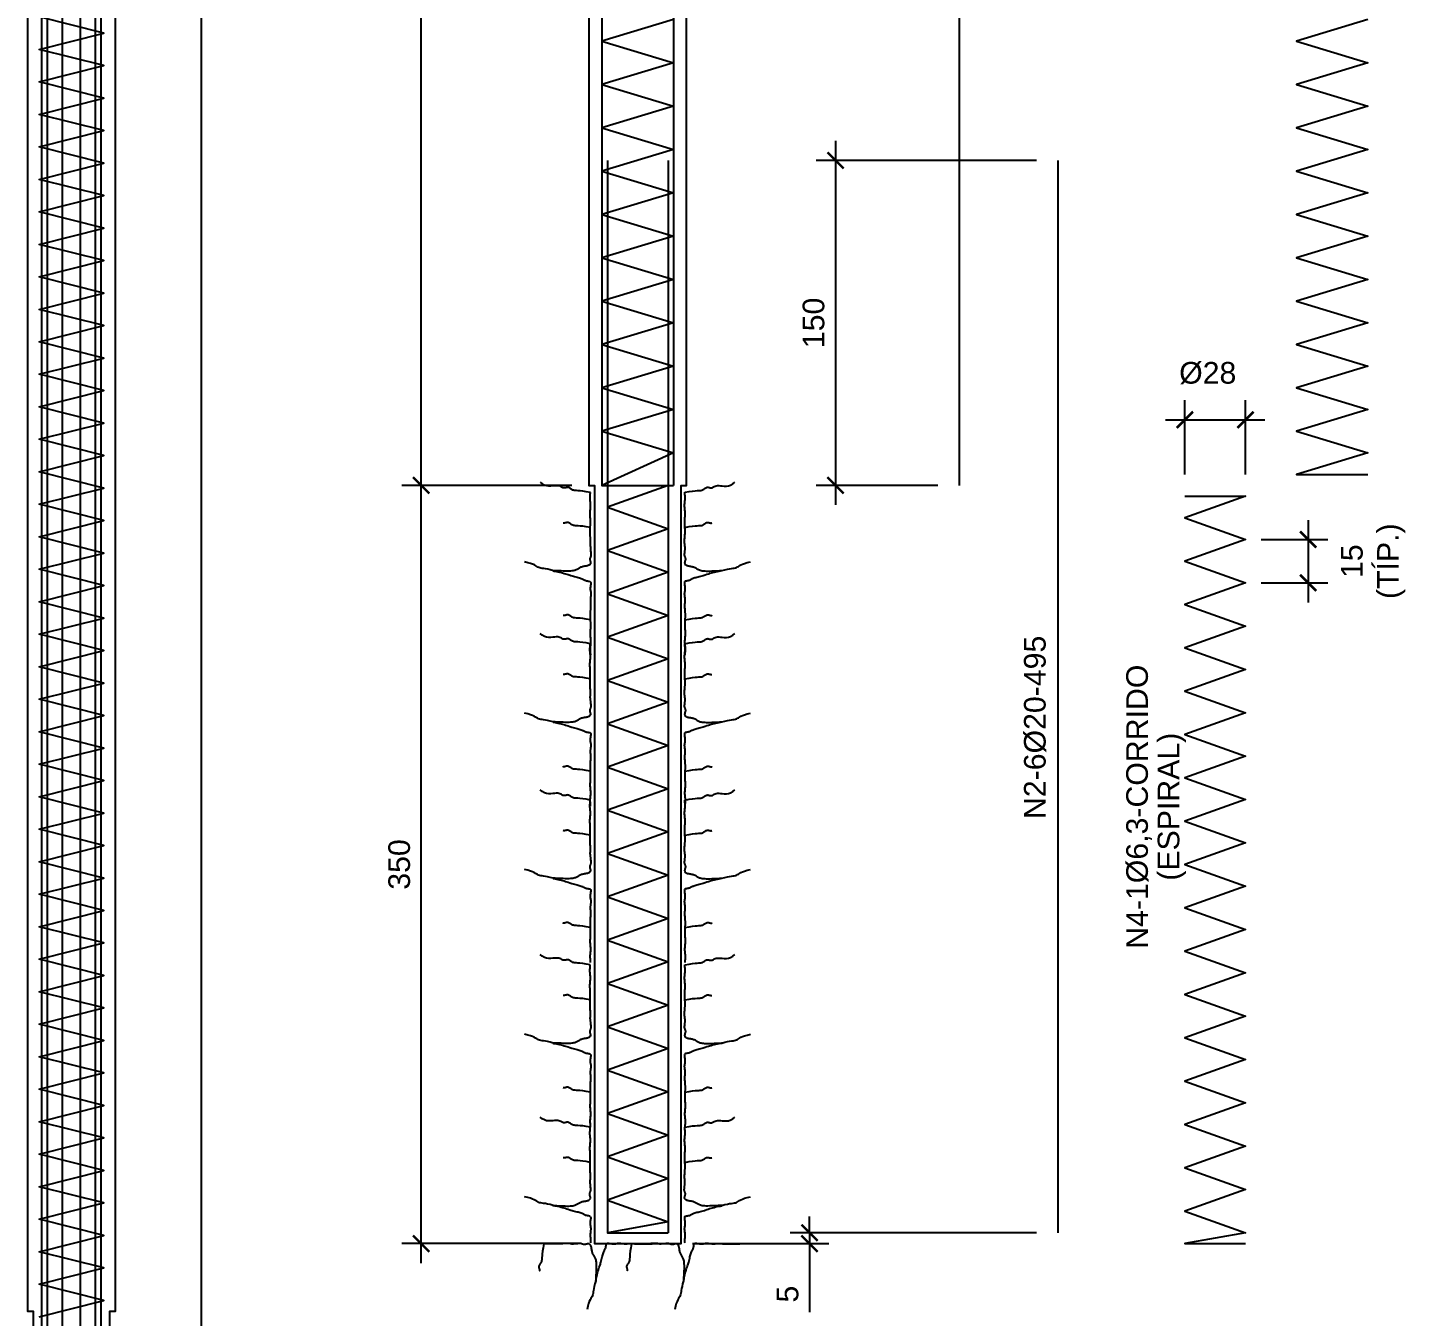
# Model space of a CAD drawing. Header units: millimetres. Extents: x -393 to 8753, y -325 to 18176.
# Drawn here: x 1797 to 8161, y 2976 to 8926 of the extents above; entities that cross this region are included whole.
import ezdxf
from ezdxf.enums import TextEntityAlignment as Align

# ---------------------------------------------------------------- set-up
doc = ezdxf.new("R2010")
doc.units = ezdxf.units.MM
for name, color, linetype in [('ARMADURA', 4, 'Continuous'), ('CIVIL-02', 2, 'Continuous'), ('CIVIL-253', 253, 'Continuous'), ('CIVIL-DIM', 1, 'Continuous'), ('CIVIL-FERRO-VISTA', 5, 'Continuous'), ('CIVIL-TX2', 2, 'Continuous'), ('FERRO_05', 5, 'Continuous'), ('PERFIL', 3, 'Continuous')]:
    doc.layers.add(name, color=color, linetype=linetype)
doc.styles.add('ARIAL NORMAL 50', font='arial.ttf', dxfattribs={"height": 100})
doc.dimstyles.new('TICK-1_50', dxfattribs={"dimscale": 50, "dimtxt": 100, "dimasz": 1.5, "dimexe": 1.8, "dimexo": 2, "dimgap": 1, "dimtad": 1, "dimdec": 1, "dimlfac": 0.1, "dimtxsty": 'ARIAL NORMAL 50', "dimblk": 'ARCHTICK', "dimcen": -2, "dimdle": 1.8, "dimclrd": 1, "dimclre": 1, "dimclrt": 2, "dimadec": 1, "dimazin": 2, "dimtfac": 1, "dimtdec": 1, "dimtix": 1, "dimtmove": 2, "dimatfit": 3, "dimlwd": -1})

# ---------------------------------------------------------------- blocks, each defined once
blk = doc.blocks.new('_ArchTick')
at = {"color": 0, "linetype": 'ByBlock', "const_width": 0.15}
blk.add_lwpolyline([(-0.5, -0.5), (0.5, 0.5)], dxfattribs=at)
blk = doc.blocks.new('*D34')
at = {"layer": 'CIVIL-DIM', "color": 1, "transparency": 16777216}
for p, q in [((5408.3, 3362.4), (5408.3, 3437.4)), ((5408.3, 3362.4), (5408.3, 3312.4)), ((5408.3, 3312.4), (5408.3, 2996.1))]:
    blk.add_line(p, q, dxfattribs=at)
at = {"layer": 'CIVIL-DIM', "color": 1, "lineweight": -2, "transparency": 16777216}
for p, q in [((4867.4, 3312.4), (5498.3, 3312.4)), ((6457.4, 3362.4), (5318.3, 3362.4))]:
    blk.add_line(p, q, dxfattribs=at)
at = {"layer": 'Defpoints', "color": 0, "transparency": 16777216}
for p in [(4767.4, 3312.4), (5408.3, 3362.4), (6557.4, 3362.4)]:
    blk.add_point(p, dxfattribs=at)
at = {"layer": 'CIVIL-DIM', "color": 1, "transparency": 16777216, "xscale": 75, "yscale": 75, "zscale": 75}
for p, rotation in [((5408.3, 3362.4), 270), ((5408.3, 3312.4), 90)]:
    blk.add_blockref('_ArchTick', p, dxfattribs=dict(at, rotation=rotation))
at = {"layer": 'CIVIL-DIM', "color": 2, "transparency": 16777216, "insert": (5307.4, 3079.2), "char_height": 100, "attachment_point": 5, "rotation": 90, "style": 'ARIAL NORMAL 50'}
blk.add_mtext('5', dxfattribs=at)
blk = doc.blocks.new('Rocha_2')
at = {"layer": 'CIVIL-253'}
for points in [[(0, 0), (-0.007, -0.039), (-0.012, -0.07), (-0.015, -0.095), (-0.016, -0.114), (-0.017, -0.128), (-0.018, -0.14), (-0.018, -0.149), (-0.02, -0.156), (-0.022, -0.163), (-0.025, -0.17), (-0.029, -0.176), (-0.033, -0.182), (-0.037, -0.188), (-0.041, -0.194), (-0.044, -0.2), (-0.046, -0.206), (-0.046, -0.211), (-0.046, -0.217), (-0.045, -0.222), (-0.043, -0.227), (-0.042, -0.233), (-0.041, -0.238), (-0.04, -0.243), (-0.041, -0.249), (-0.042, -0.25)], [(0.257, 0), (0.251, 0), (0.245, 0), (0.24, 0.001), (0.234, 0.001), (0.227, 0.002), (0.221, 0.002), (0.214, 0.002), (0.206, 0.002), (0.198, 0.002), (0.19, 0.002), (0.181, 0.001), (0.172, 0), (0.161, -0.001), (0.15, -0.001), (0.139, -0.002), (0.126, -0.002), (0.113, -0.002), (0.1, -0.002), (0.086, -0.001), (0.072, -0.001), (0.058, 0), (0.044, 0), (0.032, 0), (0.02, 0), (0.009, 0), (0, 0)], [(0.257, 0), (0.273, 0), (0.288, 0.001), (0.3, 0.002), (0.31, 0.003), (0.318, 0.004), (0.325, 0.005), (0.332, 0.005), (0.337, 0.005), (0.342, 0.004), (0.347, 0.003), (0.351, 0.001), (0.355, 0), (0.359, -0.002), (0.363, -0.003), (0.368, -0.005), (0.372, -0.005), (0.377, -0.005), (0.382, -0.004), (0.387, -0.003), (0.392, -0.001), (0.397, 0), (0.402, 0.001), (0.406, 0.002), (0.411, 0.002), (0.415, 0.001), (0.417, 0)], [(0.417, 0), (0.425, -0.006), (0.428, -0.01), (0.43, -0.014), (0.432, -0.019), (0.434, -0.025), (0.436, -0.031), (0.437, -0.038), (0.438, -0.045), (0.439, -0.052), (0.44, -0.059), (0.442, -0.067), (0.443, -0.074), (0.446, -0.081), (0.448, -0.087), (0.451, -0.094), (0.454, -0.1), (0.458, -0.105), (0.461, -0.111), (0.465, -0.117), (0.468, -0.123), (0.471, -0.13), (0.474, -0.136), (0.477, -0.143), (0.479, -0.151), (0.481, -0.16), (0.482, -0.171), (0.483, -0.183), (0.483, -0.184)], [(0.581, 0), (0.584, 0.002), (0.588, 0.004), (0.593, 0.004), (0.6, 0.004), (0.607, 0.003), (0.614, 0.002), (0.622, 0.001), (0.63, 0), (0.638, -0.001), (0.646, -0.001), (0.654, -0.001), (0.661, 0), (0.668, 0.001), (0.675, 0.003), (0.682, 0.004), (0.688, 0.004), (0.693, 0.005), (0.698, 0.005), (0.703, 0.004), (0.708, 0.004), (0.714, 0.003), (0.721, 0.002), (0.73, 0.001), (0.742, 0), (0.757, 0)], [(0.757, 0), (0.762, 0), (0.768, 0), (0.774, 0.001), (0.78, 0.001), (0.786, 0.002), (0.793, 0.002), (0.8, 0.002), (0.807, 0.002), (0.815, 0.002), (0.823, 0.002), (0.832, 0.001), (0.842, 0), (0.852, -0.001), (0.863, -0.001), (0.875, -0.002), (0.887, -0.002), (0.9, -0.002), (0.914, -0.002), (0.928, -0.001), (0.942, -0.001), (0.956, 0), (0.969, 0), (0.982, 0), (0.994, 0), (1, 0)], [(0.522, -0.188), (0.524, -0.18), (0.528, -0.169), (0.531, -0.157), (0.534, -0.145), (0.537, -0.133), (0.539, -0.122), (0.542, -0.112), (0.545, -0.101), (0.547, -0.092), (0.55, -0.084), (0.553, -0.076), (0.556, -0.069), (0.559, -0.064), (0.562, -0.058), (0.565, -0.053), (0.568, -0.048), (0.57, -0.043), (0.572, -0.037), (0.573, -0.032), (0.574, -0.026), (0.575, -0.02), (0.575, -0.014), (0.576, -0.009), (0.578, -0.004), (0.58, -0.001)], [(0.483, -0.184), (0.484, -0.197), (0.484, -0.213), (0.484, -0.231), (0.483, -0.25), (0.482, -0.27), (0.481, -0.29), (0.48, -0.308), (0.48, -0.323), (0.479, -0.335), (0.479, -0.342), (0.48, -0.344), (0.481, -0.342), (0.482, -0.335), (0.484, -0.325), (0.487, -0.313), (0.49, -0.299), (0.493, -0.284), (0.496, -0.27), (0.5, -0.256), (0.504, -0.242), (0.508, -0.229), (0.512, -0.217), (0.516, -0.204), (0.522, -0.188)], [(0.479, -0.342), (0.471, -0.37), (0.466, -0.394), (0.462, -0.414), (0.459, -0.431), (0.457, -0.445), (0.456, -0.457), (0.453, -0.468), (0.45, -0.477), (0.446, -0.486), (0.44, -0.495), (0.434, -0.505), (0.427, -0.517), (0.42, -0.533), (0.412, -0.552), (0.405, -0.577), (0.399, -0.607)]]:
    blk.add_lwpolyline(points, dxfattribs=at)
blk = doc.blocks.new('ROCHA_3')
at = {"layer": 'CIVIL-253'}
for points in [[(0.5, 0), (0.494, 0), (0.489, 0), (0.483, 0.001), (0.477, 0.001), (0.471, 0.002), (0.464, 0.002), (0.457, 0.002), (0.45, 0.002), (0.442, 0.002), (0.433, 0.002), (0.424, 0.001), (0.415, 0), (0.405, -0.001), (0.394, -0.001), (0.382, -0.002), (0.37, -0.002), (0.357, -0.002), (0.343, -0.002), (0.329, -0.001), (0.315, -0.001), (0.301, 0), (0.288, 0), (0.275, 0), (0.263, 0), (0.252, 0), (0.242, 0), (0.233, -0.001), (0.225, -0.002), (0.217, -0.002), (0.209, -0.003), (0.201, -0.003), (0.193, -0.003), (0.184, -0.003), (0.175, -0.002), (0.166, -0.001), (0.157, 0), (0.148, 0), (0.139, 0.001), (0.13, 0.002), (0.121, 0.002), (0.112, 0.002), (0.104, 0.001), (0.096, 0), (0.088, 0), (0.08, -0.001), (0.073, -0.002), (0.066, -0.003), (0.058, -0.003), (0.051, -0.003), (0.044, -0.003), (0.036, -0.002), (0.029, -0.002), (0.022, -0.001), (0.014, -0.001), (0.007, 0), (0, 0)], [(0.5, 0), (0.517, 0), (0.531, 0.001), (0.543, 0.002), (0.553, 0.003), (0.562, 0.004), (0.569, 0.005), (0.575, 0.005), (0.58, 0.005), (0.585, 0.004), (0.59, 0.003), (0.594, 0.001), (0.598, 0), (0.603, -0.002), (0.607, -0.003), (0.611, -0.005), (0.615, -0.005), (0.62, -0.005), (0.625, -0.004), (0.63, -0.003), (0.635, -0.001), (0.64, 0), (0.645, 0.001), (0.65, 0.002), (0.654, 0.002), (0.658, 0.001), (0.66, 0)], [(0.66, 0), (0.668, -0.006), (0.671, -0.01), (0.673, -0.014), (0.676, -0.019), (0.677, -0.025), (0.679, -0.031), (0.68, -0.038), (0.681, -0.045), (0.682, -0.052), (0.684, -0.059), (0.685, -0.067), (0.687, -0.074), (0.689, -0.081), (0.691, -0.087), (0.694, -0.094), (0.698, -0.1), (0.701, -0.105), (0.705, -0.111), (0.708, -0.117), (0.711, -0.123), (0.715, -0.13), (0.717, -0.136), (0.72, -0.143), (0.722, -0.151), (0.724, -0.16), (0.725, -0.171), (0.726, -0.183), (0.726, -0.184)], [(0.824, 0), (0.827, 0.002), (0.831, 0.004), (0.837, 0.004), (0.843, 0.004), (0.85, 0.003), (0.857, 0.002), (0.865, 0.001), (0.873, 0), (0.881, -0.001), (0.889, -0.001), (0.897, -0.001), (0.904, 0), (0.912, 0.001), (0.919, 0.003), (0.925, 0.004), (0.931, 0.004), (0.936, 0.005), (0.941, 0.005), (0.946, 0.004), (0.951, 0.004), (0.957, 0.003), (0.964, 0.002), (0.974, 0.001), (0.985, 0), (1, 0)], [(1, 0), (1.006, 0), (1.011, 0), (1.017, 0.001), (1.023, 0.001), (1.029, 0.002), (1.036, 0.002), (1.043, 0.002), (1.05, 0.002), (1.058, 0.002), (1.067, 0.002), (1.076, 0.001), (1.085, 0), (1.095, -0.001), (1.106, -0.001), (1.118, -0.002), (1.13, -0.002), (1.143, -0.002), (1.157, -0.002), (1.171, -0.001), (1.185, -0.001), (1.199, 0), (1.212, 0), (1.225, 0), (1.237, 0), (1.248, 0), (1.258, 0), (1.267, -0.001), (1.275, -0.002), (1.283, -0.002), (1.291, -0.003), (1.299, -0.003), (1.307, -0.003), (1.316, -0.003), (1.325, -0.002), (1.334, -0.001), (1.343, 0), (1.352, 0), (1.361, 0.001), (1.37, 0.002), (1.379, 0.002), (1.388, 0.002), (1.396, 0.001), (1.404, 0), (1.412, 0), (1.42, -0.001), (1.427, -0.002), (1.434, -0.003), (1.442, -0.003), (1.449, -0.003), (1.456, -0.003), (1.464, -0.002), (1.471, -0.002), (1.478, -0.001), (1.486, -0.001), (1.493, 0), (1.5, 0)], [(0, 0), (-0.007, -0.039), (-0.012, -0.07), (-0.015, -0.095), (-0.016, -0.114), (-0.017, -0.128), (-0.018, -0.14), (-0.018, -0.149), (-0.02, -0.156), (-0.022, -0.163), (-0.026, -0.17), (-0.029, -0.176), (-0.034, -0.182), (-0.038, -0.188), (-0.041, -0.194), (-0.044, -0.2), (-0.046, -0.206), (-0.047, -0.211), (-0.046, -0.217), (-0.045, -0.222), (-0.043, -0.227), (-0.042, -0.233), (-0.041, -0.238), (-0.041, -0.243), (-0.041, -0.249), (-0.043, -0.254), (-0.046, -0.259), (-0.05, -0.265), (-0.054, -0.272), (-0.057, -0.28), (-0.06, -0.289), (-0.062, -0.301), (-0.062, -0.314), (-0.061, -0.329), (-0.06, -0.346), (-0.058, -0.364), (-0.058, -0.384), (-0.061, -0.403), (-0.067, -0.423), (-0.078, -0.443), (-0.095, -0.462)], [(0.324, 0), (0.317, -0.039), (0.313, -0.07), (0.31, -0.095), (0.308, -0.114), (0.307, -0.128), (0.307, -0.14), (0.306, -0.149), (0.305, -0.156), (0.302, -0.163), (0.299, -0.17), (0.295, -0.176), (0.291, -0.182), (0.287, -0.188), (0.283, -0.194), (0.28, -0.2), (0.279, -0.206), (0.278, -0.211), (0.278, -0.217), (0.28, -0.222), (0.281, -0.227), (0.282, -0.233), (0.284, -0.238), (0.284, -0.243), (0.283, -0.249), (0.283, -0.25)], [(0.765, -0.188), (0.767, -0.18), (0.771, -0.169), (0.774, -0.157), (0.777, -0.145), (0.78, -0.133), (0.783, -0.122), (0.785, -0.112), (0.788, -0.101), (0.791, -0.092), (0.794, -0.084), (0.797, -0.076), (0.8, -0.069), (0.803, -0.064), (0.806, -0.058), (0.809, -0.053), (0.811, -0.048), (0.813, -0.043), (0.815, -0.037), (0.816, -0.032), (0.817, -0.026), (0.818, -0.02), (0.819, -0.014), (0.82, -0.009), (0.821, -0.004), (0.824, -0.001)], [(1.177, 0), (1.17, -0.039), (1.165, -0.07), (1.162, -0.095), (1.161, -0.114), (1.16, -0.128), (1.159, -0.14), (1.159, -0.149), (1.157, -0.156), (1.155, -0.163), (1.151, -0.17), (1.147, -0.176), (1.143, -0.182), (1.139, -0.188), (1.136, -0.194), (1.133, -0.2), (1.131, -0.206), (1.13, -0.211), (1.131, -0.217), (1.132, -0.222), (1.133, -0.227), (1.135, -0.233), (1.136, -0.238), (1.136, -0.243), (1.136, -0.249), (1.135, -0.25)], [(0.726, -0.184), (0.727, -0.197), (0.727, -0.213), (0.727, -0.231), (0.726, -0.25), (0.725, -0.27), (0.725, -0.29), (0.724, -0.308), (0.723, -0.323), (0.723, -0.335), (0.723, -0.342), (0.723, -0.344), (0.724, -0.342), (0.726, -0.335), (0.728, -0.325), (0.73, -0.313), (0.733, -0.299), (0.736, -0.284), (0.739, -0.27), (0.743, -0.256), (0.747, -0.242), (0.751, -0.229), (0.755, -0.217), (0.759, -0.204), (0.765, -0.188)], [(0.723, -0.342), (0.715, -0.37), (0.709, -0.394), (0.705, -0.414), (0.703, -0.431), (0.701, -0.445), (0.699, -0.457), (0.697, -0.468), (0.694, -0.477), (0.689, -0.486), (0.684, -0.495), (0.677, -0.505), (0.67, -0.517), (0.663, -0.533), (0.656, -0.552), (0.649, -0.577), (0.642, -0.607)]]:
    blk.add_lwpolyline(points, dxfattribs=at)
blk = doc.blocks.new('*D35')
at = {"layer": 'CIVIL-DIM', "color": 1, "transparency": 16777216}
blk.add_line((3614.9, 6722.4), (3614.9, 15902.4), dxfattribs=at)
at = {"layer": 'CIVIL-DIM', "color": 1, "lineweight": -2, "transparency": 16777216}
for p, q in [((4014.9, 15812.4), (3524.9, 15812.4)), ((4309.9, 6812.4), (3524.9, 6812.4))]:
    blk.add_line(p, q, dxfattribs=at)
at = {"layer": 'Defpoints', "color": 0, "transparency": 16777216}
for p in [(3614.9, 15812.4), (4114.9, 15812.4), (4409.9, 6812.4)]:
    blk.add_point(p, dxfattribs=at)
at = {"layer": 'CIVIL-DIM', "color": 1, "transparency": 16777216, "xscale": 75, "yscale": 75, "zscale": 75}
for p, rotation in [((3614.9, 15812.4), 90), ((3614.9, 6812.4), 270)]:
    blk.add_blockref('_ArchTick', p, dxfattribs=dict(at, rotation=rotation))
at = {"layer": 'CIVIL-DIM', "color": 2, "transparency": 16777216, "char_height": 100, "attachment_point": 5, "rotation": 90, "style": 'ARIAL NORMAL 50'}
for s, insert in [('(VER NOTA 9)', (3730.5, 11312.4)), ('900', (3513.8, 11312.4))]:
    blk.add_mtext(s, dxfattribs=dict(at, insert=insert))
blk = doc.blocks.new('*D36')
at = {"layer": 'CIVIL-DIM', "color": 1, "transparency": 16777216}
blk.add_line((3614.9, 3222.4), (3614.9, 6902.4), dxfattribs=at)
at = {"layer": 'CIVIL-DIM', "color": 1, "lineweight": -2, "transparency": 16777216}
for p, q in [((4309.6, 6812.4), (3524.9, 6812.4)), ((4337.4, 3312.4), (3524.9, 3312.4))]:
    blk.add_line(p, q, dxfattribs=at)
at = {"layer": 'Defpoints', "color": 0, "transparency": 16777216}
for p in [(3614.9, 6812.4), (4409.6, 6812.4), (4437.4, 3312.4)]:
    blk.add_point(p, dxfattribs=at)
at = {"layer": 'CIVIL-DIM', "color": 1, "transparency": 16777216, "xscale": 75, "yscale": 75, "zscale": 75}
for p, rotation in [((3614.9, 6812.4), 90), ((3614.9, 3312.4), 270)]:
    blk.add_blockref('_ArchTick', p, dxfattribs=dict(at, rotation=rotation))
at = {"layer": 'CIVIL-DIM', "color": 2, "transparency": 16777216, "insert": (3513.8, 5062.4), "char_height": 100, "attachment_point": 5, "rotation": 90, "style": 'ARIAL NORMAL 50'}
blk.add_mtext('350', dxfattribs=at)
blk = doc.blocks.new('*D39')
at = {"layer": 'CIVIL-DIM', "color": 1, "transparency": 16777216}
blk.add_line((7711.5, 6652.4), (7711.5, 6272.4), dxfattribs=at)
at = {"layer": 'CIVIL-DIM', "color": 1, "lineweight": -2, "transparency": 16777216}
for p, q in [((7494.4, 6562.4), (7801.5, 6562.4)), ((7494.4, 6362.4), (7801.5, 6362.4))]:
    blk.add_line(p, q, dxfattribs=at)
at = {"layer": 'Defpoints', "color": 0, "transparency": 16777216}
for p in [(7394.4, 6562.4), (7394.4, 6362.4), (7711.5, 6362.4)]:
    blk.add_point(p, dxfattribs=at)
at = {"layer": 'CIVIL-DIM', "color": 1, "transparency": 16777216, "xscale": 75, "yscale": 75, "zscale": 75}
for p, rotation in [((7711.5, 6562.4), 90), ((7711.5, 6362.4), 270)]:
    blk.add_blockref('_ArchTick', p, dxfattribs=dict(at, rotation=rotation))
at = {"layer": 'CIVIL-DIM', "color": 2, "transparency": 16777216, "insert": (8011.5, 6462.4), "char_height": 100, "attachment_point": 5, "rotation": 90, "style": 'ARIAL NORMAL 50'}
blk.add_mtext('15\\P(TÍP.)', dxfattribs=at)
blk = doc.blocks.new('*D40')
at = {"layer": 'CIVIL-DIM', "color": 1, "lineweight": -2, "transparency": 16777216}
for p, q in [((7141.9, 6862.4), (7141.9, 7205.2)), ((7421.9, 6862.4), (7421.9, 7205.2))]:
    blk.add_line(p, q, dxfattribs=at)
at = {"layer": 'CIVIL-DIM', "color": 1, "transparency": 16777216}
blk.add_line((7051.9, 7115.2), (7511.9, 7115.2), dxfattribs=at)
at = {"layer": 'Defpoints', "color": 0, "transparency": 16777216}
for p in [(7421.9, 7115.2), (7141.9, 6762.4), (7421.9, 6762.4)]:
    blk.add_point(p, dxfattribs=at)
at = {"layer": 'CIVIL-DIM', "color": 1, "transparency": 16777216, "xscale": 75, "yscale": 75, "zscale": 75, "rotation": 180}
blk.add_blockref('_ArchTick', (7141.9, 7115.2), dxfattribs=at)
at = {"layer": 'CIVIL-DIM', "color": 1, "transparency": 16777216, "xscale": 75, "yscale": 75, "zscale": 75}
blk.add_blockref('_ArchTick', (7421.9, 7115.2), dxfattribs=at)
at = {"layer": 'CIVIL-DIM', "color": 2, "transparency": 16777216, "insert": (7228.1, 7330.2), "char_height": 100, "attachment_point": 5, "style": 'ARIAL NORMAL 50'}
blk.add_mtext(' %%C28', dxfattribs=at)
blk = doc.blocks.new('*D42')
at = {"layer": 'CIVIL-DIM', "color": 1, "transparency": 16777216}
blk.add_line((5528.5, 8402.4), (5528.5, 6722.4), dxfattribs=at)
at = {"layer": 'CIVIL-DIM', "color": 1, "lineweight": -2, "transparency": 16777216}
for p, q in [((6457.4, 8312.4), (5438.5, 8312.4)), ((6000.4, 6812.4), (5438.5, 6812.4))]:
    blk.add_line(p, q, dxfattribs=at)
at = {"layer": 'Defpoints', "color": 0, "transparency": 16777216}
for p in [(6557.4, 8312.4), (5528.5, 6812.4), (6100.4, 6812.4)]:
    blk.add_point(p, dxfattribs=at)
at = {"layer": 'CIVIL-DIM', "color": 1, "transparency": 16777216, "xscale": 75, "yscale": 75, "zscale": 75}
for p, rotation in [((5528.5, 8312.4), 90), ((5528.5, 6812.4), 270)]:
    blk.add_blockref('_ArchTick', p, dxfattribs=dict(at, rotation=rotation))
at = {"layer": 'CIVIL-DIM', "color": 2, "transparency": 16777216, "insert": (5427.4, 7562.4), "char_height": 100, "attachment_point": 5, "rotation": 90, "style": 'ARIAL NORMAL 50'}
blk.add_mtext('150', dxfattribs=at)
blk = doc.blocks.new('G$CFA953293')
at = {"layer": 'CIVIL-253'}
for points in [[(0, 0), (-19.4, 3.5), (-35, 5.8), (-47.3, 7.2), (-56.9, 8.1), (-64.2, 8.5), (-69.8, 8.7), (-74.3, 9.1), (-78, 9.8), (-81.5, 11), (-84.8, 12.7), (-88, 14.7), (-91.1, 16.7), (-94.2, 18.7), (-97.1, 20.5), (-99.9, 22), (-102.8, 22.9), (-105.5, 23.2), (-108.3, 22.9), (-111, 22.4), (-113.7, 21.7), (-116.4, 20.9), (-119, 20.4), (-121.7, 20.2), (-124.3, 20.6), (-126.9, 21.5), (-129.6, 23), (-132.6, 24.8), (-136.1, 26.7), (-140, 28.5), (-144.7, 29.9), (-150.3, 30.9), (-156.8, 31.1), (-164.4, 30.6), (-172.9, 29.7), (-182.1, 29), (-191.8, 29), (-201.7, 30.3), (-211.7, 33.4), (-221.6, 38.9), (-231, 47.2)], [(-0.3, -412), (-2.2, -410.8), (-4.5, -410), (-7.1, -409.4), (-10, -409), (-12.9, -408.6), (-15.9, -408.2), (-18.7, -407.6), (-21.4, -406.7), (-23.9, -405.6), (-26.4, -404.4), (-29, -403), (-31.8, -401.5), (-34.7, -399.9), (-38, -398.4), (-41.8, -396.9), (-46, -395.5), (-50.7, -394.1), (-55.8, -392.8), (-61.1, -391.5), (-66.7, -390.1), (-72.5, -388.7), (-78.4, -387.2), (-84.3, -385.5), (-90.2, -383.7), (-94.1, -382.5), (-102.2, -379.8), (-108.3, -377.7), (-114.6, -375.7), (-121, -373.6), (-127.8, -371.7), (-134.9, -369.8), (-142.2, -368.1), (-149.6, -366.5), (-156.5, -365.1), (-162.6, -363.9), (-167.5, -362.9), (-170.8, -362.2), (-172.2, -361.7), (-171.1, -361.4), (-167.5, -361.4), (-161.6, -361.6), (-153.9, -361.9), (-144.9, -362.4), (-135.2, -362.8), (-125.2, -363.2), (-115.4, -363.5), (-106.3, -363.7), (-98.3, -363.6), (-92, -363.3), (-91.3, -363.3), (-85.3, -362.8), (-80.1, -362.1), (-75.6, -361.2), (-71.6, -360.1), (-68.1, -358.8), (-64.8, -357.4), (-61.7, -355.8), (-58.6, -354.1), (-55.7, -352.3), (-52.7, -350.6), (-49.8, -348.9), (-46.8, -347.3), (-43.6, -345.8), (-40.3, -344.5), (-36.9, -343.5), (-33.3, -342.6), (-29.6, -341.9), (-25.9, -341.3), (-22.3, -340.7), (-18.8, -340.1), (-15.4, -339.5), (-12.3, -338.8), (-9.5, -337.9), (-7, -336.8), (-4.8, -335.6), (-2.9, -334.2), (0, -330.3), (0.5, -329.1), (0.9, -327.1), (0.9, -324.8), (0.5, -322.5), (0, -320), (-0.7, -317.5), (-1.4, -315), (-2, -312.5), (-2.4, -310.1), (-2.5, -307.7), (-2.3, -305.5), (-1.7, -303.4), (-1, -301.4), (-0.2, -299.3), (0.7, -297.2), (1.5, -295.1), (2.1, -292.8), (2.5, -290.3), (2.5, -287.6), (2.3, -284.5), (1.9, -280.9), (1.5, -276.6), (0.9, -271.5), (0.5, -265.5), (0.1, -258.4), (0, -250.1), (0.1, -247.3), (0.2, -244.5), (0.4, -241.5), (0.7, -238.5), (0.9, -235.4), (1.1, -232.1), (1.2, -228.6), (1.2, -224.9), (1, -220.9), (0.8, -216.7), (0.4, -212.3), (0, -207.5), (-0.3, -202.4), (-0.7, -197), (-0.9, -191.2), (-1.1, -185), (-1, -178.4), (-0.9, -171.6), (-0.7, -164.6), (-0.4, -157.6), (-0.1, -150.6), (0.1, -143.9), (0.2, -137.5), (0.2, -131.6), (0.1, -126.2), (-0.1, -121.3), (-0.5, -116.7), (-0.8, -112.5), (-1.1, -108.5), (-1.4, -104.5), (-1.6, -100.5), (-1.6, -96.5), (-1.4, -92.2), (-1.1, -87.8), (-0.7, -83.3), (-0.2, -78.7), (0.2, -74), (0.6, -69.4), (0.9, -64.9), (1, -60.5), (0.9, -56.2), (0.6, -52.1), (0.2, -48), (-0.2, -44.1), (-0.7, -40.3), (-1.1, -36.5), (-1.4, -32.8), (-1.6, -29.2), (-1.6, -25.5), (-1.5, -21.9), (-1.2, -18.2), (-0.9, -14.6), (-0.6, -11), (-0.3, -7.3), (-0.1, -3.7), (0, -0.1), (0, -0.1)], [(0, -162.3), (-19.4, -158.8), (-35, -156.5), (-47.3, -155), (-56.9, -154.2), (-64.2, -153.8), (-69.8, -153.5), (-74.3, -153.2), (-78, -152.5), (-81.5, -151.2), (-84.8, -149.5), (-88, -147.6), (-91.1, -145.6), (-94.2, -143.5), (-97.1, -141.7), (-99.9, -140.3), (-102.8, -139.4), (-105.5, -139.1), (-108.3, -139.3), (-111, -139.9), (-113.7, -140.6), (-116.4, -141.3), (-119, -141.9), (-121.7, -142), (-124.3, -141.7), (-124.8, -141.5)], [(-171.1, -361.4), (-185, -357.4), (-196.8, -354.6), (-206.8, -352.6), (-215.3, -351.3), (-222.5, -350.4), (-228.6, -349.5), (-233.9, -348.5), (-238.6, -346.9), (-242.9, -344.7), (-247.4, -342), (-252.4, -338.7), (-258.5, -335.2), (-266.3, -331.6), (-276, -327.9), (-288.3, -324.4), (-303.7, -321.3)], [(-0.1, -412.3), (1, -413.6), (1.8, -415.8), (2, -418.5), (1.9, -421.6), (1.5, -425), (0.9, -428.7), (0.3, -432.6), (-0.2, -436.6), (-0.5, -440.6), (-0.5, -444.6), (-0.3, -448.5), (0.2, -452.3), (0.7, -455.9), (1.3, -459.3), (1.8, -462.6), (2.2, -465.5), (2.4, -468.2), (2.4, -470.6), (2.2, -473), (1.8, -475.5), (1.4, -478.5), (0.9, -482.2), (0.5, -486.9), (0.2, -492.8), (0, -500.1), (0.1, -502.9), (0.2, -505.7), (0.4, -508.6), (0.7, -511.6), (0.9, -514.8), (1.1, -518.1), (1.2, -521.6), (1.2, -525.3), (1, -529.2), (0.8, -533.4)]]:
    blk.add_lwpolyline(points, dxfattribs=at)

msp = doc.modelspace()

# ---------------------------------------------------------------- linework, layer by layer
msp.add_line((4414.895, 3312.371), (4814.895, 3312.371))
at = {"layer": 'ARMADURA'}
msp.add_lwpolyline([(1850.15, 2975), (2149.85, 3050), (1850.15, 3125), (2149.85, 3200), (1850.15, 3275), (2149.85, 3350), (1850.15, 3425), (2149.85, 3500), (1850.15, 3575), (2149.85, 3650), (1850.15, 3725), (2149.85, 3800), (1850.15, 3875), (2149.85, 3950), (1850.15, 4025), (2149.85, 4100), (1850.15, 4175), (2149.85, 4250), (1850.15, 4325), (2149.85, 4400), (1850.15, 4475), (2149.85, 4550), (1850.15, 4625), (2149.85, 4700), (1850.15, 4775), (2149.85, 4850), (1850.15, 4925), (2149.85, 5000), (1850.15, 5075), (2149.85, 5150), (1850.15, 5225), (2149.85, 5300), (1850.15, 5375), (2149.85, 5450), (1850.15, 5525), (2149.85, 5600), (1850.15, 5675), (2149.85, 5750), (1850.15, 5825), (2149.85, 5900), (1850.15, 5975), (2149.85, 6050), (1850.15, 6125), (2149.85, 6200), (1850.15, 6275), (2149.85, 6350), (1850.15, 6425), (2149.85, 6500), (1850.15, 6575), (2149.85, 6650), (1850.15, 6725), (2149.85, 6800), (1850.15, 6875), (2149.85, 6950), (1850.15, 7025), (2149.85, 7100), (1850.15, 7175), (2149.85, 7250), (1850.15, 7325), (2149.85, 7400), (1850.15, 7475), (2149.85, 7550), (1850.15, 7625), (2149.85, 7700), (1850.15, 7775), (2149.85, 7850), (1850.15, 7925), (2149.85, 8000), (1850.15, 8075), (2149.85, 8150), (1850.15, 8225), (2149.85, 8300), (1850.15, 8375), (2149.85, 8450), (1850.15, 8525), (2149.85, 8600), (1850.15, 8675), (2149.85, 8750), (1850.15, 8825), (2149.85, 8900), (1850.15, 8975)], dxfattribs=at)
at = {"layer": 'CIVIL-02'}
msp.add_lwpolyline([(4389.895, 15812.371), (4389.895, 6812.371), (4414.895, 6812.371), (4414.895, 3312.371), (4814.895, 3312.371), (4814.895, 6812.371), (4839.895, 6812.371), (4839.895, 15812.371)], dxfattribs=at)
at = {"layer": 'CIVIL-FERRO-VISTA'}
for p, q in [((4449.895, 17562.371), (4449.895, 6812.371)), ((4779.895, 17562.371), (4779.895, 6812.371)), ((4474.895, 8312.371), (4474.895, 3362.371)), ((4754.895, 8312.371), (4754.895, 3362.371))]:
    msp.add_line(p, q, dxfattribs=at)
for points in [[(6100.429, 6812.371), (6098.713, 17612.371), (6248.713, 17612.371)], [(6557.418, 3362.371), (6557.418, 8312.371)]]:
    msp.add_lwpolyline(points, dxfattribs=at)
at = {"layer": 'CIVIL-FERRO-VISTA', "color": 3}
for points in [[(4779.895, 8962.371), (4449.895, 8862.371), (4779.895, 8762.371), (4449.895, 8662.371), (4779.895, 8562.371), (4449.895, 8462.371), (4779.895, 8362.371), (4449.895, 8262.371), (4779.895, 8162.371), (4449.895, 8062.371), (4779.895, 7962.371), (4449.895, 7862.371), (4779.895, 7762.371), (4449.895, 7662.371), (4779.895, 7562.371), (4449.895, 7462.371), (4779.895, 7362.371), (4449.895, 7262.371), (4779.895, 7162.371), (4449.895, 7062.371), (4779.895, 6962.371), (4449.895, 6812.371), (4779.895, 6812.371)], [(7987.093, 8962.371), (7657.093, 8862.371), (7987.093, 8762.371), (7657.093, 8662.371), (7987.093, 8562.371), (7657.093, 8462.371), (7987.093, 8362.371), (7657.093, 8262.371), (7987.093, 8162.371), (7657.093, 8062.371), (7987.093, 7962.371), (7657.093, 7862.371), (7987.093, 7762.371), (7657.093, 7662.371), (7987.093, 7562.371), (7657.093, 7462.371), (7987.093, 7362.371), (7657.093, 7262.371), (7987.093, 7162.371), (7657.093, 7062.371), (7987.093, 6962.371), (7657.093, 6862.371), (7987.093, 6862.371)], [(4474.895, 6812.371), (4754.895, 6812.371), (4474.895, 6712.371), (4754.895, 6612.371), (4474.895, 6512.371), (4754.895, 6412.371), (4474.895, 6312.371), (4754.895, 6212.371), (4474.895, 6112.371), (4754.895, 6012.371), (4474.895, 5912.371), (4754.895, 5812.371), (4474.895, 5712.371), (4754.895, 5612.371), (4474.895, 5512.371), (4754.895, 5412.371), (4474.895, 5312.371), (4754.895, 5212.371), (4474.895, 5112.371), (4754.895, 5012.371), (4474.895, 4912.371), (4754.895, 4812.371), (4474.895, 4712.371), (4754.895, 4612.371), (4474.895, 4512.371), (4754.895, 4412.371), (4474.895, 4312.371), (4754.895, 4212.371), (4474.895, 4112.371), (4754.895, 4012.371), (4474.895, 3912.371), (4754.895, 3812.371), (4474.895, 3712.371), (4754.895, 3612.371), (4474.895, 3512.371), (4754.895, 3412.371), (4474.895, 3362.371), (4754.895, 3362.371)], [(7141.857, 6762.371), (7421.857, 6762.371), (7141.857, 6662.371), (7421.857, 6562.371), (7141.857, 6462.371), (7421.857, 6362.371), (7141.857, 6262.371), (7421.857, 6162.371), (7141.857, 6062.371), (7421.857, 5962.371), (7141.857, 5862.371), (7421.857, 5762.371), (7141.857, 5662.371), (7421.857, 5562.371), (7141.857, 5462.371), (7421.857, 5362.371), (7141.857, 5262.371), (7421.857, 5162.371), (7141.857, 5062.371), (7421.857, 4962.371), (7141.857, 4862.371), (7421.857, 4762.371), (7141.857, 4662.371), (7421.857, 4562.371), (7141.857, 4462.371), (7421.857, 4362.371), (7141.857, 4262.371), (7421.857, 4162.371), (7141.857, 4062.371), (7421.857, 3962.371), (7141.857, 3862.371), (7421.857, 3762.371), (7141.857, 3662.371), (7421.857, 3562.371), (7141.857, 3462.371), (7421.857, 3362.371), (7141.857, 3312.371), (7421.857, 3312.371)]]:
    msp.add_lwpolyline(points, dxfattribs=at)
at = {"layer": 'FERRO_05'}
for p, q in [((1863.3, 50), (1863.3, 14250)), ((1889.407, 50), (1889.407, 14250)), ((1889.407, 50), (1889.407, 14250)), ((1957.757, 50), (1957.757, 14250)), ((1957.757, 50), (1957.757, 14250)), ((2042.243, 50), (2042.243, 14250)), ((2042.243, 50), (2042.243, 14250)), ((2110.593, 50), (2110.593, 14250)), ((2110.593, 50), (2110.593, 14250)), ((2136.7, 50), (2136.7, 14250)), ((2600, 50), (2600, 12050))]:
    msp.add_line(p, q, dxfattribs=at)
at = {"layer": 'PERFIL'}
msp.add_lwpolyline([(1822.5, 0), (2177.5, 0), (2177.5, 3000), (2203, 3000), (2203, 13000), (1797, 13000), (1797, 3000), (1822.5, 3000), (1822.5, 0)], dxfattribs=at)

# ---------------------------------------------------------------- block references
msp.add_blockref('G$CFA953293', (4395.773, 3849.522))
at = {"xscale": -1}
msp.add_blockref('G$CFA953293', (4832.573, 3849.522), dxfattribs=at)
at = {"layer": 'CIVIL-253', "yscale": 500, "zscale": 500}
for p, xscale, rotation in [((4396.23, 6779.864), 500, 270), ((4832.573, 6780.384), -500, 89.99999999999991), ((4395.773, 6081.642), 500, 270), ((4832.573, 6081.642), -500, 89.99999999999991), ((4395.773, 5360.04), 500, 270), ((4832.573, 5360.04), -500, 89.99999999999991), ((4395.773, 4599.522), 500, 270), ((4832.573, 4599.522), -500, 89.99999999999991)]:
    msp.add_blockref('ROCHA_3', p, dxfattribs=dict(at, xscale=xscale, rotation=rotation))
at = {"layer": 'CIVIL-253', "xscale": 500, "yscale": 500, "zscale": 500}
for p in [(4181.289, 3311.683), (4586.704, 3311.683)]:
    msp.add_blockref('Rocha_2', p, dxfattribs=at)

# ---------------------------------------------------------------- texts
at = {"layer": 'CIVIL-TX2', "style": 'ARIAL NORMAL 50'}
msp.add_text('N2-6%%C20-495', height=100, rotation=90, dxfattribs=at).set_placement((6498.883, 5272.162))
msp.add_text('N4-1%%C6,3-CORRIDO', height=100, rotation=90, dxfattribs=at).set_placement((6921.054, 5329.038), align=Align.MIDDLE_CENTER)
at = {"layer": 'CIVIL-TX2', "color": 2, "style": 'ARIAL NORMAL 50'}
msp.add_text('(ESPIRAL)', height=100, rotation=90, dxfattribs=at).set_placement((7066.382, 5329.038), align=Align.MIDDLE_CENTER)

# ---------------------------------------------------------------- dimensions: what is measured, and where the dimension line sits
at = {"layer": 'CIVIL-DIM'}
dim = msp.add_linear_dim(base=(3614.895, 15812.371), p1=(4409.895, 6812.371), p2=(4114.895, 15812.371), angle=90, text='<>\\X(VER NOTA 9)', dimstyle='TICK-1_50', override={"dimtxsty": 'ARIAL NORMAL 50'}, dxfattribs=at)
dim.commit()
dim.dimension.update_dxf_attribs({"geometry": '*D35', "text_midpoint": (3614.895, 11312.371)})
dim = msp.add_linear_dim(base=(5528.501, 6812.371), p1=(6557.418, 8312.371), p2=(6100.429, 6812.371), angle=90, dimstyle='TICK-1_50', override={"dimtxsty": 'ARIAL NORMAL 50'}, dxfattribs=at)
dim.commit()
dim.dimension.update_dxf_attribs({"geometry": '*D42', "text_midpoint": (5427.444, 7562.371)})
dim = msp.add_linear_dim(base=(7421.857, 7115.211), p1=(7141.857, 6762.371), p2=(7421.857, 6762.371), text=' %%C<>', dimstyle='TICK-1_50', override={"dimdec": 2, "dimtxsty": 'ARIAL NORMAL 50'}, dxfattribs=at)
dim.commit()
dim.dimension.update_dxf_attribs({"geometry": '*D40', "text_midpoint": (7228.088, 7330.211), "dimtype": 160})
dim = msp.add_linear_dim(base=(3614.895, 6812.371), p1=(4437.395, 3312.371), p2=(4409.561, 6812.371), angle=90, dimstyle='TICK-1_50', dxfattribs=at)
dim.commit()
dim.dimension.update_dxf_attribs({"geometry": '*D36', "text_midpoint": (3513.803, 5062.371)})
dim = msp.add_linear_dim(base=(7711.452, 6362.371), p1=(7394.357, 6562.371), p2=(7394.357, 6362.371), angle=90, text='15\\P(TÍP.)', dimstyle='TICK-1_50', dxfattribs=at)
dim.commit()
dim.dimension.update_dxf_attribs({"geometry": '*D39', "text_midpoint": (8011.452, 6462.371), "dimtype": 160})
dim = msp.add_linear_dim(base=(5408.292, 3362.371), p1=(4767.395, 3312.371), p2=(6557.418, 3362.371), angle=90, dimstyle='TICK-1_50', override={"dimtmove": 0}, dxfattribs=at)
dim.commit()
dim.dimension.update_dxf_attribs({"geometry": '*D34', "text_midpoint": (5408.292, 3079.22), "dimtype": 160})

doc.saveas('drawing.dxf')
